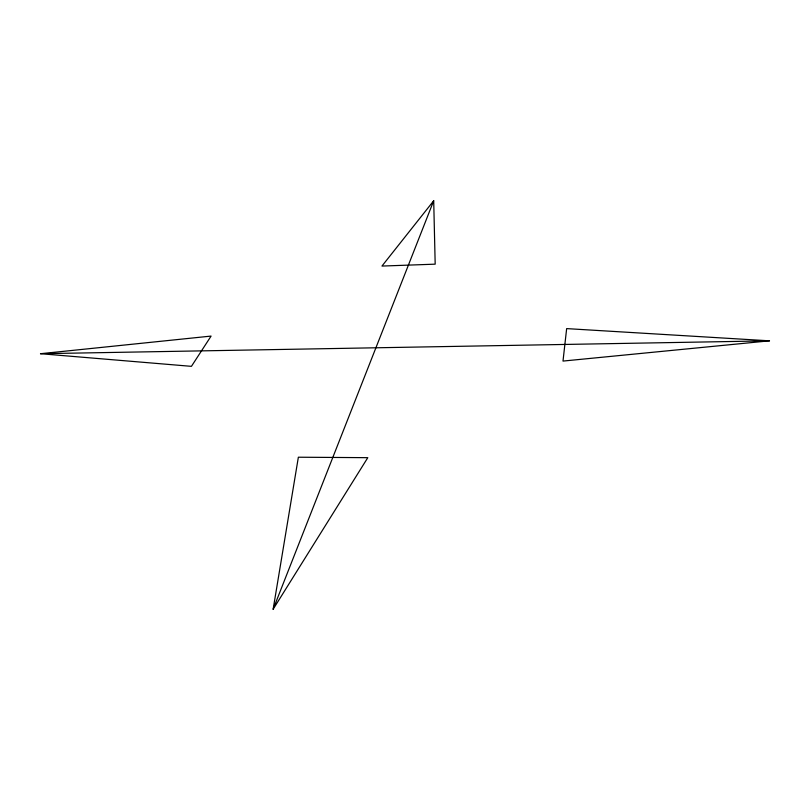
<?xml version="1.0" encoding="UTF-8"?>
<svg xmlns="http://www.w3.org/2000/svg" width="810" height="810" viewBox="0 0 810 810"><rect width="100%" height="100%" fill="white"/><g stroke="black" fill="none" stroke-linecap="round" stroke-linejoin="round"><path stroke-width="1.21" d="M273.142 609.241L298.363 457.215L367.801 457.67L273.142 609.241L433.704 200.758L435.183 264.161L381.955 266.065L433.704 200.758M40.5 353.717L211.096 336.079L191.433 366.343L40.5 353.717L769.5 340.828L563.001 361.078L566.656 328.607L769.5 340.828"/></g></svg>
